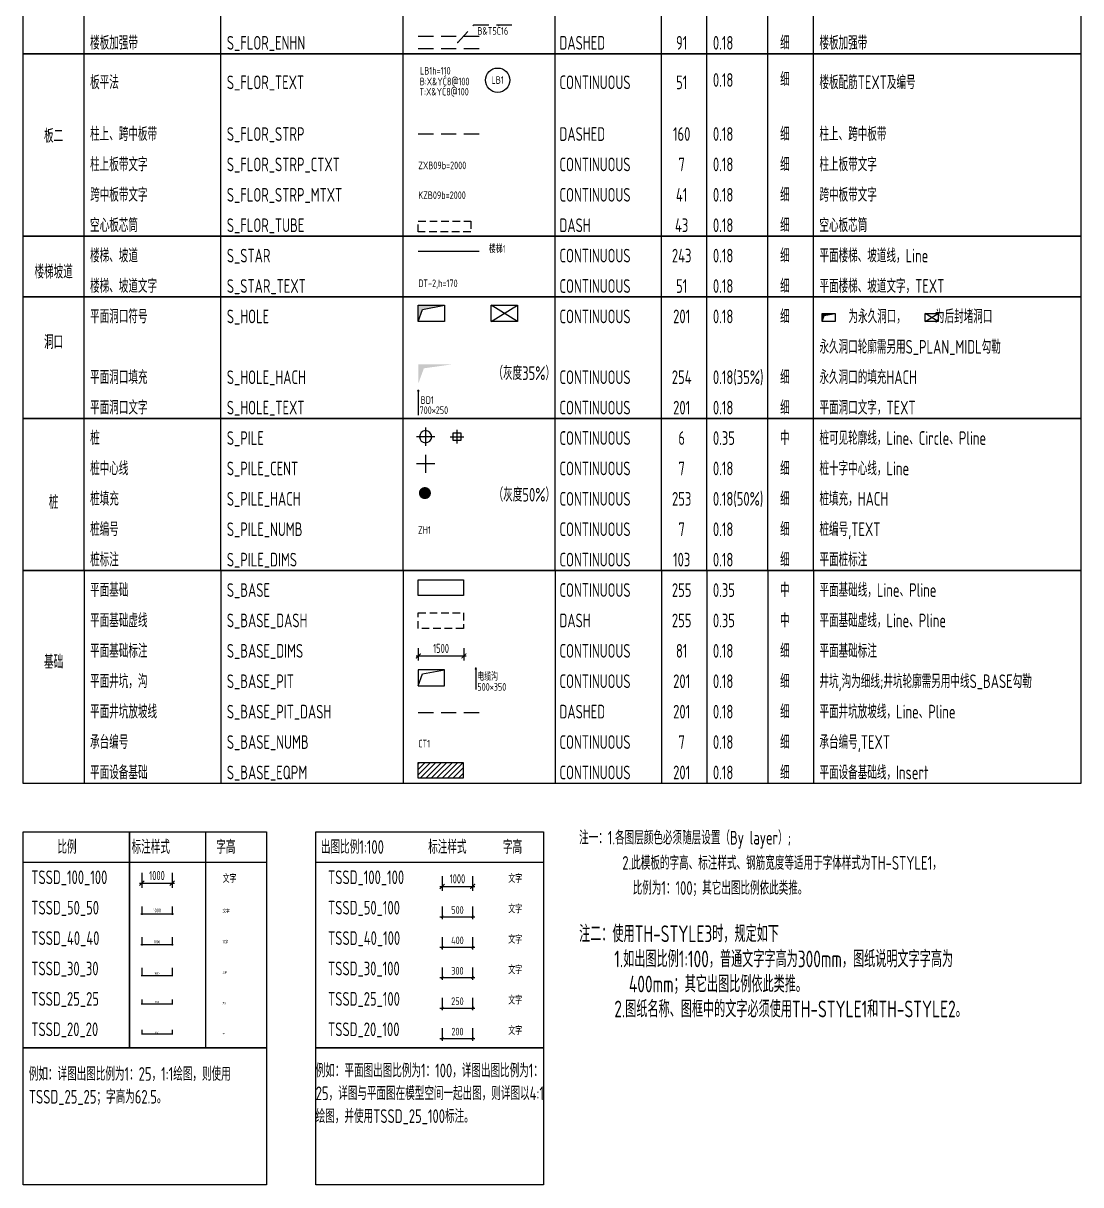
# Model space of a CAD drawing. Extents: x -10019161317 to 520012312, y -3104337261 to 7448155121.
# Drawn here: x 517527851 to 517562651, y 3499138129 to 3499176335 of the extents above; entities that cross this region are included whole.
import ezdxf
from ezdxf.enums import TextEntityAlignment as Align

# ---------------------------------------------------------------- set-up
doc = ezdxf.new("R2010")
doc.units = 0
doc.header["$LTSCALE"] = 1000
doc.header["$MEASUREMENT"] = 0
doc.linetypes.add('DASHED', pattern=[0.75, 0.5, -0.25])
doc.linetypes.add('DASHED2', pattern=[0.375, 0.25, -0.125])
doc.layers.get('0').update_dxf_attribs({"linetype": 'CONTINUOUS'})
for name, color, linetype in [('S_BASE', 255, 'CONTINUOUS'), ('S_BASE_DASH', 255, 'DASHED2'), ('S_BASE_DIMS', 81, 'CONTINUOUS'), ('S_BASE_EQPM', 201, 'CONTINUOUS'), ('S_BASE_NUMB', 7, 'CONTINUOUS'), ('S_BASE_PIT', 201, 'CONTINUOUS'), ('S_BASE_PIT_DASH', 201, 'DASHED'), ('S_FLOR_ENHN', 91, 'DASHED'), ('S_FLOR_STRP', 160, 'DASHED'), ('S_FLOR_STRP_CTXT', 7, 'CONTINUOUS'), ('S_FLOR_STRP_MTXT', 41, 'CONTINUOUS'), ('S_FLOR_TEXT', 51, 'CONTINUOUS'), ('S_FLOR_TUBE', 43, 'DASHED2'), ('S_HOLE', 201, 'CONTINUOUS'), ('S_HOLE_HACH', 253, 'CONTINUOUS'), ('S_HOLE_TEXT', 201, 'CONTINUOUS'), ('S_PILE', 6, 'CONTINUOUS'), ('S_PILE_CENT', 7, 'CONTINUOUS'), ('S_PILE_HACH', 253, 'CONTINUOUS'), ('S_PILE_NUMB', 7, 'CONTINUOUS'), ('S_PLAN_DIMS', 3, 'CONTINUOUS'), ('S_PLAN_TEXT', 7, 'CONTINUOUS'), ('S_STAR', 243, 'CONTINUOUS'), ('S_STAR_TEXT', 51, 'CONTINUOUS'), ('S_TABL', 83, 'CONTINUOUS')]:
    doc.layers.add(name, color=color, linetype=linetype)
doc.styles.add('TH-STYLE1', font='Tssdeng.shx', dxfattribs={"width": 0.7, "bigfont": 'Tssdchn.shx'})
doc.styles.add('TH-STYLE3', font='tssdeng.shx', dxfattribs={"width": 0.7, "bigfont": 'tssdchn.shx'})
doc.dimstyles.new('TSSD_100_100', dxfattribs={"dimtxt": 300, "dimasz": 150, "dimexe": 150, "dimexo": 200, "dimgap": 100, "dimtad": 1, "dimdec": 1, "dimdsep": 46, "dimtxsty": 'TH-STYLE3', "dimblk": 'ARCHTICK', "dimcen": -100, "dimdle": 75, "dimclrt": 7, "dimadec": 0, "dimazin": 0, "dimtfac": 1, "dimtdec": 1, "dimtix": 1, "dimtmove": 2, "dimatfit": 3, "dimldrblk": 'ARCHTICK', "dimfxl": 200, "dimtolj": 1, "dimtzin": 0, "dimarcsym": 0})
doc.dimstyles.new('TSSD_20_100', dxfattribs={"dimtxt": 250, "dimasz": 75, "dimexe": 75, "dimexo": 200, "dimgap": 100, "dimtad": 1, "dimdec": 3, "dimlfac": 0.2, "dimdsep": 46, "dimtxsty": 'TH-STYLE1', "dimblk": 'ARCHTICK', "dimcen": -100, "dimdle": 75, "dimclrt": 7, "dimadec": 0, "dimazin": 0, "dimtfac": 1, "dimtdec": 3, "dimtix": 1, "dimtmove": 2, "dimatfit": 3, "dimldrblk": 'ARCHTICK', "dimfxl": 200, "dimtolj": 1, "dimtzin": 0, "dimarcsym": 0})
doc.dimstyles.new('TSSD_20_20', dxfattribs={"dimscale": 0.2, "dimtxt": 250, "dimasz": 75, "dimexe": 75, "dimexo": 200, "dimgap": 100, "dimtad": 1, "dimdec": 3, "dimdsep": 46, "dimtxsty": 'TH-STYLE1', "dimblk": 'ARCHTICK', "dimcen": -100, "dimdle": 75, "dimclrt": 7, "dimadec": 0, "dimazin": 0, "dimtfac": 1, "dimtdec": 3, "dimtix": 1, "dimtmove": 2, "dimatfit": 3, "dimldrblk": 'ARCHTICK', "dimfxl": 200, "dimtolj": 1, "dimtzin": 0, "dimarcsym": 0})
doc.dimstyles.new('TSSD_25_100', dxfattribs={"dimtxt": 250, "dimasz": 75, "dimexe": 75, "dimexo": 200, "dimgap": 100, "dimtad": 1, "dimdec": 3, "dimlfac": 0.25, "dimdsep": 46, "dimtxsty": 'TH-STYLE1', "dimblk": 'ARCHTICK', "dimcen": -100, "dimdle": 75, "dimclrt": 7, "dimadec": 0, "dimazin": 0, "dimtfac": 1, "dimtdec": 3, "dimtix": 1, "dimtmove": 2, "dimatfit": 3, "dimldrblk": 'ARCHTICK', "dimfxl": 200, "dimtolj": 1, "dimtzin": 0, "dimarcsym": 0})
doc.dimstyles.new('TSSD_25_25', dxfattribs={"dimscale": 0.25, "dimtxt": 250, "dimasz": 75, "dimexe": 75, "dimexo": 200, "dimgap": 100, "dimtad": 1, "dimdec": 3, "dimdsep": 46, "dimtxsty": 'TH-STYLE1', "dimblk": 'ARCHTICK', "dimcen": -100, "dimdle": 75, "dimclrt": 7, "dimadec": 0, "dimazin": 0, "dimtfac": 1, "dimtdec": 3, "dimtix": 1, "dimtmove": 2, "dimatfit": 3, "dimldrblk": 'ARCHTICK', "dimfxl": 200, "dimtolj": 1, "dimtzin": 0, "dimarcsym": 0})
doc.dimstyles.new('TSSD_30_100', dxfattribs={"dimtxt": 250, "dimasz": 75, "dimexe": 75, "dimexo": 200, "dimgap": 100, "dimtad": 1, "dimdec": 3, "dimlfac": 0.3, "dimdsep": 46, "dimtxsty": 'TH-STYLE1', "dimblk": 'ARCHTICK', "dimcen": -100, "dimdle": 75, "dimclrt": 7, "dimadec": 0, "dimazin": 0, "dimtfac": 1, "dimtdec": 3, "dimtix": 1, "dimtmove": 2, "dimatfit": 3, "dimldrblk": 'ARCHTICK', "dimfxl": 200, "dimtolj": 1, "dimtzin": 0, "dimarcsym": 0})
doc.dimstyles.new('TSSD_30_30', dxfattribs={"dimscale": 0.3, "dimtxt": 250, "dimasz": 75, "dimexe": 75, "dimexo": 200, "dimgap": 100, "dimtad": 1, "dimdec": 3, "dimdsep": 46, "dimtxsty": 'TH-STYLE1', "dimblk": 'ARCHTICK', "dimcen": -100, "dimdle": 75, "dimclrt": 7, "dimadec": 0, "dimazin": 0, "dimtfac": 1, "dimtdec": 3, "dimtix": 1, "dimtmove": 2, "dimatfit": 3, "dimldrblk": 'ARCHTICK', "dimfxl": 200, "dimtolj": 1, "dimtzin": 0, "dimarcsym": 0})
doc.dimstyles.new('TSSD_40_100', dxfattribs={"dimtxt": 250, "dimasz": 75, "dimexe": 75, "dimexo": 200, "dimgap": 100, "dimtad": 1, "dimdec": 3, "dimlfac": 0.4, "dimdsep": 46, "dimtxsty": 'TH-STYLE1', "dimblk": 'ARCHTICK', "dimcen": -100, "dimdle": 75, "dimclrt": 7, "dimadec": 0, "dimazin": 0, "dimtfac": 1, "dimtdec": 3, "dimtix": 1, "dimtmove": 2, "dimatfit": 3, "dimldrblk": 'ARCHTICK', "dimfxl": 200, "dimtolj": 1, "dimtzin": 0, "dimarcsym": 0})
doc.dimstyles.new('TSSD_40_40', dxfattribs={"dimscale": 0.4, "dimtxt": 250, "dimasz": 75, "dimexe": 75, "dimexo": 200, "dimgap": 100, "dimtad": 1, "dimdec": 3, "dimdsep": 46, "dimtxsty": 'TH-STYLE1', "dimblk": 'ARCHTICK', "dimcen": -100, "dimdle": 75, "dimclrt": 7, "dimadec": 0, "dimazin": 0, "dimtfac": 1, "dimtdec": 3, "dimtix": 1, "dimtmove": 2, "dimatfit": 3, "dimldrblk": 'ARCHTICK', "dimfxl": 200, "dimtolj": 1, "dimtzin": 0, "dimarcsym": 0})
doc.dimstyles.new('TSSD_50_100', dxfattribs={"dimtxt": 250, "dimasz": 75, "dimexe": 75, "dimexo": 200, "dimgap": 100, "dimtad": 1, "dimdec": 3, "dimlfac": 0.5, "dimdsep": 46, "dimtxsty": 'TH-STYLE1', "dimblk": 'ARCHTICK', "dimcen": -100, "dimdle": 75, "dimclrt": 7, "dimadec": 0, "dimazin": 0, "dimtfac": 1, "dimtdec": 3, "dimtix": 1, "dimtmove": 2, "dimatfit": 3, "dimldrblk": 'ARCHTICK', "dimfxl": 1, "dimtolj": 1, "dimtzin": 0, "dimarcsym": 0})
doc.dimstyles.new('TSSD_50_50', dxfattribs={"dimscale": 0.5, "dimtxt": 250, "dimasz": 75, "dimexe": 75, "dimexo": 200, "dimgap": 100, "dimtad": 1, "dimdec": 3, "dimdsep": 46, "dimtxsty": 'TH-STYLE1', "dimblk": 'ARCHTICK', "dimcen": -100, "dimdle": 75, "dimclrt": 7, "dimadec": 0, "dimazin": 0, "dimtfac": 1, "dimtdec": 3, "dimtix": 1, "dimtmove": 2, "dimatfit": 3, "dimldrblk": 'ARCHTICK', "dimfxl": 200, "dimtolj": 1, "dimtzin": 0, "dimarcsym": 0})

# ---------------------------------------------------------------- blocks, each defined once
blk = doc.blocks.new('B-Num')
blk.add_circle((29, 399), 400)
at = {"style": 'TH-STYLE1', "width": 0.7, "flags": 8}
blk.add_attdef('LBN', text='', height=250, dxfattribs=at).set_placement((29, 278), align=Align.CENTER)
blk = doc.blocks.new('*U20')
at = {"layer": 'S_PILE'}
blk.add_lwpolyline([(-125, 125), (125, 125), (125, -125), (-125, -125)], close=True, dxfattribs=at)
at = {"layer": 'S_PILE_CENT'}
for p, q in [((-225, 0), (225, 0)), ((0, 225), (0, -225))]:
    blk.add_line(p, q, dxfattribs=at)
blk = doc.blocks.new('*U19')
at = {"layer": 'S_PILE'}
blk.add_circle((0, 0), 200, dxfattribs=at)
at = {"layer": 'S_PILE_CENT'}
for p, q in [((-300, 0), (300, 0)), ((0, 300), (0, -300))]:
    blk.add_line(p, q, dxfattribs=at)
blk = doc.blocks.new('_ArchTick')
at = {"color": 0, "const_width": 0.25}
blk.add_lwpolyline([(-0.53, -0.53), (0.53, 0.53)], dxfattribs=at)
blk = doc.blocks.new('*D24')
at = {"layer": 'S_PLAN_DIMS', "color": 0, "lineweight": -2, "transparency": 16777216}
for p, q in [((517531753, 3499148385), (517531753, 3499147900)), ((517532753, 3499148385), (517532753, 3499147900)), ((517531678, 3499148050), (517532828, 3499148050))]:
    blk.add_line(p, q, dxfattribs=at)
at = {"layer": 'S_PLAN_DIMS', "color": 0, "lineweight": -2, "transparency": 16777216, "xscale": 150, "yscale": 150, "zscale": 150, "rotation": 180}
blk.add_blockref('_ArchTick', (517531753, 3499148050), dxfattribs=at)
at = {"layer": 'S_PLAN_DIMS', "color": 0, "lineweight": -2, "transparency": 16777216, "xscale": 150, "yscale": 150, "zscale": 150}
blk.add_blockref('_ArchTick', (517532753, 3499148050), dxfattribs=at)
at = {"layer": 'S_PLAN_DIMS', "color": 7, "transparency": 16777216, "insert": (517532253, 3499148300), "char_height": 300, "attachment_point": 5, "style": 'TH-STYLE3'}
blk.add_mtext('\\A1;1000', dxfattribs=at)
blk = doc.blocks.new('*D25')
at = {"layer": 'S_PLAN_DIMS', "color": 0, "lineweight": -2, "transparency": 16777216}
for p, q in [((517531753, 3499146274), (517531753, 3499146002)), ((517532753, 3499146274), (517532753, 3499146002)), ((517531723, 3499146032), (517532783, 3499146032))]:
    blk.add_line(p, q, dxfattribs=at)
at = {"layer": 'S_PLAN_DIMS', "color": 0, "lineweight": -2, "transparency": 16777216, "xscale": 30, "yscale": 30, "zscale": 30, "rotation": 180}
blk.add_blockref('_ArchTick', (517531753, 3499146032), dxfattribs=at)
at = {"layer": 'S_PLAN_DIMS', "color": 0, "lineweight": -2, "transparency": 16777216, "xscale": 30, "yscale": 30, "zscale": 30}
blk.add_blockref('_ArchTick', (517532753, 3499146032), dxfattribs=at)
at = {"layer": 'S_PLAN_DIMS', "color": 7, "transparency": 16777216, "insert": (517532253, 3499146122), "char_height": 100, "attachment_point": 5, "style": 'TH-STYLE1'}
blk.add_mtext('\\A1;1000', dxfattribs=at)
blk = doc.blocks.new('*D26')
at = {"layer": 'S_PLAN_DIMS', "color": 0, "lineweight": -2, "transparency": 16777216}
for p, q in [((517531753, 3499145263), (517531753, 3499144992)), ((517532753, 3499145263), (517532753, 3499144992)), ((517531731, 3499145015), (517532776, 3499145015))]:
    blk.add_line(p, q, dxfattribs=at)
at = {"layer": 'S_PLAN_DIMS', "color": 0, "lineweight": -2, "transparency": 16777216, "xscale": 22.5, "yscale": 22.5, "zscale": 22.5, "rotation": 180}
blk.add_blockref('_ArchTick', (517531753, 3499145015), dxfattribs=at)
at = {"layer": 'S_PLAN_DIMS', "color": 0, "lineweight": -2, "transparency": 16777216, "xscale": 22.5, "yscale": 22.5, "zscale": 22.5}
blk.add_blockref('_ArchTick', (517532753, 3499145015), dxfattribs=at)
at = {"layer": 'S_PLAN_DIMS', "color": 7, "transparency": 16777216, "insert": (517532253, 3499145082), "char_height": 75, "attachment_point": 5, "style": 'TH-STYLE1'}
blk.add_mtext('\\A1;1000', dxfattribs=at)
blk = doc.blocks.new('*D27')
at = {"layer": 'S_PLAN_DIMS', "color": 0, "lineweight": -2, "transparency": 16777216}
for p, q in [((517541640, 3499148277), (517541640, 3499147792)), ((517542640, 3499148277), (517542640, 3499147792)), ((517541565, 3499147942), (517542715, 3499147942))]:
    blk.add_line(p, q, dxfattribs=at)
at = {"layer": 'S_PLAN_DIMS', "color": 0, "lineweight": -2, "transparency": 16777216, "xscale": 150, "yscale": 150, "zscale": 150, "rotation": 180}
blk.add_blockref('_ArchTick', (517541640, 3499147942), dxfattribs=at)
at = {"layer": 'S_PLAN_DIMS', "color": 0, "lineweight": -2, "transparency": 16777216, "xscale": 150, "yscale": 150, "zscale": 150}
blk.add_blockref('_ArchTick', (517542640, 3499147942), dxfattribs=at)
at = {"layer": 'S_PLAN_DIMS', "color": 7, "transparency": 16777216, "insert": (517542140, 3499148192), "char_height": 300, "attachment_point": 5, "style": 'TH-STYLE3'}
blk.add_mtext('\\A1;1000', dxfattribs=at)
blk = doc.blocks.new('*D28')
at = {"layer": 'S_PLAN_DIMS', "color": 0, "lineweight": -2, "transparency": 16777216}
for p, q in [((517541640, 3499146277), (517541640, 3499145867)), ((517542640, 3499146277), (517542640, 3499145867)), ((517541565, 3499145942), (517542715, 3499145942))]:
    blk.add_line(p, q, dxfattribs=at)
at = {"layer": 'S_PLAN_DIMS', "color": 0, "lineweight": -2, "transparency": 16777216, "xscale": 75, "yscale": 75, "zscale": 75, "rotation": 180}
blk.add_blockref('_ArchTick', (517541640, 3499145942), dxfattribs=at)
at = {"layer": 'S_PLAN_DIMS', "color": 0, "lineweight": -2, "transparency": 16777216, "xscale": 75, "yscale": 75, "zscale": 75}
blk.add_blockref('_ArchTick', (517542640, 3499145942), dxfattribs=at)
at = {"layer": 'S_PLAN_DIMS', "color": 7, "transparency": 16777216, "insert": (517542140, 3499146167), "char_height": 250, "attachment_point": 5, "style": 'TH-STYLE1'}
blk.add_mtext('\\A1;400', dxfattribs=at)
blk = doc.blocks.new('*D29')
at = {"layer": 'S_PLAN_DIMS', "color": 0, "lineweight": -2, "transparency": 16777216}
for p, q in [((517541640, 3499145277), (517541640, 3499144867)), ((517542640, 3499145277), (517542640, 3499144867)), ((517541565, 3499144942), (517542715, 3499144942))]:
    blk.add_line(p, q, dxfattribs=at)
at = {"layer": 'S_PLAN_DIMS', "color": 0, "lineweight": -2, "transparency": 16777216, "xscale": 75, "yscale": 75, "zscale": 75, "rotation": 180}
blk.add_blockref('_ArchTick', (517541640, 3499144942), dxfattribs=at)
at = {"layer": 'S_PLAN_DIMS', "color": 0, "lineweight": -2, "transparency": 16777216, "xscale": 75, "yscale": 75, "zscale": 75}
blk.add_blockref('_ArchTick', (517542640, 3499144942), dxfattribs=at)
at = {"layer": 'S_PLAN_DIMS', "color": 7, "transparency": 16777216, "insert": (517542140, 3499145167), "char_height": 250, "attachment_point": 5, "style": 'TH-STYLE1'}
blk.add_mtext('\\A1;300', dxfattribs=at)
blk = doc.blocks.new('*D30')
at = {"layer": 'S_PLAN_DIMS', "color": 0, "lineweight": -2, "transparency": 16777216}
for p, q in [((517541640, 3499144277), (517541640, 3499143867)), ((517542640, 3499144277), (517542640, 3499143867)), ((517541565, 3499143942), (517542715, 3499143942))]:
    blk.add_line(p, q, dxfattribs=at)
at = {"layer": 'S_PLAN_DIMS', "color": 0, "lineweight": -2, "transparency": 16777216, "xscale": 75, "yscale": 75, "zscale": 75, "rotation": 180}
blk.add_blockref('_ArchTick', (517541640, 3499143942), dxfattribs=at)
at = {"layer": 'S_PLAN_DIMS', "color": 0, "lineweight": -2, "transparency": 16777216, "xscale": 75, "yscale": 75, "zscale": 75}
blk.add_blockref('_ArchTick', (517542640, 3499143942), dxfattribs=at)
at = {"layer": 'S_PLAN_DIMS', "color": 7, "transparency": 16777216, "insert": (517542140, 3499144167), "char_height": 250, "attachment_point": 5, "style": 'TH-STYLE1'}
blk.add_mtext('\\A1;250', dxfattribs=at)
blk = doc.blocks.new('*D31')
at = {"layer": 'S_PLAN_DIMS', "color": 0, "lineweight": -2, "transparency": 16777216}
for p, q in [((517541640, 3499143277), (517541640, 3499142867)), ((517542640, 3499143277), (517542640, 3499142867)), ((517541565, 3499142942), (517542715, 3499142942))]:
    blk.add_line(p, q, dxfattribs=at)
at = {"layer": 'S_PLAN_DIMS', "color": 0, "lineweight": -2, "transparency": 16777216, "xscale": 75, "yscale": 75, "zscale": 75, "rotation": 180}
blk.add_blockref('_ArchTick', (517541640, 3499142942), dxfattribs=at)
at = {"layer": 'S_PLAN_DIMS', "color": 0, "lineweight": -2, "transparency": 16777216, "xscale": 75, "yscale": 75, "zscale": 75}
blk.add_blockref('_ArchTick', (517542640, 3499142942), dxfattribs=at)
at = {"layer": 'S_PLAN_DIMS', "color": 7, "transparency": 16777216, "insert": (517542140, 3499143167), "char_height": 250, "attachment_point": 5, "style": 'TH-STYLE1'}
blk.add_mtext('\\A1;200', dxfattribs=at)
blk = doc.blocks.new('*D32')
at = {"layer": 'S_PLAN_DIMS', "color": 0, "lineweight": -2, "transparency": 16777216}
for p, q in [((517531753, 3499143225), (517531753, 3499143075)), ((517532753, 3499143225), (517532753, 3499143075)), ((517531738, 3499143090), (517532768, 3499143090))]:
    blk.add_line(p, q, dxfattribs=at)
at = {"layer": 'S_PLAN_DIMS', "color": 0, "lineweight": -2, "transparency": 16777216, "xscale": 15, "yscale": 15, "zscale": 15, "rotation": 180}
blk.add_blockref('_ArchTick', (517531753, 3499143090), dxfattribs=at)
at = {"layer": 'S_PLAN_DIMS', "color": 0, "lineweight": -2, "transparency": 16777216, "xscale": 15, "yscale": 15, "zscale": 15}
blk.add_blockref('_ArchTick', (517532753, 3499143090), dxfattribs=at)
at = {"layer": 'S_PLAN_DIMS', "color": 7, "transparency": 16777216, "insert": (517532253, 3499143135), "char_height": 50, "attachment_point": 5, "style": 'TH-STYLE1'}
blk.add_mtext('\\A1;1000', dxfattribs=at)
blk = doc.blocks.new('*D33')
at = {"layer": 'S_PLAN_DIMS', "color": 0, "lineweight": -2, "transparency": 16777216}
for p, q in [((517531716, 3499147041), (517532791, 3499147041)), ((517531753, 3499147277), (517531753, 3499147004)), ((517532753, 3499147277), (517532753, 3499147004))]:
    blk.add_line(p, q, dxfattribs=at)
at = {"layer": 'S_PLAN_DIMS', "color": 0, "lineweight": -2, "transparency": 16777216, "xscale": 37.5, "yscale": 37.5, "zscale": 37.5, "rotation": 180}
blk.add_blockref('_ArchTick', (517531753, 3499147041), dxfattribs=at)
at = {"layer": 'S_PLAN_DIMS', "color": 0, "lineweight": -2, "transparency": 16777216, "xscale": 37.5, "yscale": 37.5, "zscale": 37.5}
blk.add_blockref('_ArchTick', (517532753, 3499147041), dxfattribs=at)
at = {"layer": 'S_PLAN_DIMS', "color": 7, "transparency": 16777216, "insert": (517532253, 3499147154), "char_height": 125, "attachment_point": 5, "style": 'TH-STYLE1'}
blk.add_mtext('\\A1;1000', dxfattribs=at)
blk = doc.blocks.new('*D34')
at = {"layer": 'S_PLAN_DIMS', "color": 0, "lineweight": -2, "transparency": 16777216}
for p, q in [((517531735, 3499144084), (517532772, 3499144084)), ((517531753, 3499144220), (517531753, 3499144065)), ((517532753, 3499144220), (517532753, 3499144065))]:
    blk.add_line(p, q, dxfattribs=at)
at = {"layer": 'S_PLAN_DIMS', "color": 0, "lineweight": -2, "transparency": 16777216, "xscale": 18.75, "yscale": 18.75, "zscale": 18.75, "rotation": 180}
blk.add_blockref('_ArchTick', (517531753, 3499144084), dxfattribs=at)
at = {"layer": 'S_PLAN_DIMS', "color": 0, "lineweight": -2, "transparency": 16777216, "xscale": 18.75, "yscale": 18.75, "zscale": 18.75}
blk.add_blockref('_ArchTick', (517532753, 3499144084), dxfattribs=at)
at = {"layer": 'S_PLAN_DIMS', "color": 7, "transparency": 16777216, "insert": (517532253, 3499144140), "char_height": 62.5, "attachment_point": 5, "style": 'TH-STYLE1'}
blk.add_mtext('\\A1;1000', dxfattribs=at)
blk = doc.blocks.new('*D35')
at = {"layer": 'S_PLAN_DIMS', "color": 0, "lineweight": -2, "transparency": 16777216}
for p, q in [((517541640, 3499147277), (517541640, 3499146867)), ((517542640, 3499147277), (517542640, 3499146867)), ((517541565, 3499146942), (517542715, 3499146942))]:
    blk.add_line(p, q, dxfattribs=at)
at = {"layer": 'S_PLAN_DIMS', "color": 0, "lineweight": -2, "transparency": 16777216, "xscale": 75, "yscale": 75, "zscale": 75, "rotation": 180}
blk.add_blockref('_ArchTick', (517541640, 3499146942), dxfattribs=at)
at = {"layer": 'S_PLAN_DIMS', "color": 0, "lineweight": -2, "transparency": 16777216, "xscale": 75, "yscale": 75, "zscale": 75}
blk.add_blockref('_ArchTick', (517542640, 3499146942), dxfattribs=at)
at = {"layer": 'S_PLAN_DIMS', "color": 7, "transparency": 16777216, "insert": (517542140, 3499147167), "char_height": 250, "attachment_point": 5, "style": 'TH-STYLE1'}
blk.add_mtext('\\A1;500', dxfattribs=at)
blk = doc.blocks.new('*D39')
at = {"layer": 'S_BASE_DIMS', "color": 0, "lineweight": -2, "transparency": 16777216}
for p, q in [((517540851, 3499155776), (517540851, 3499155372)), ((517542351, 3499155776), (517542351, 3499155372)), ((517540776, 3499155522), (517542426, 3499155522))]:
    blk.add_line(p, q, dxfattribs=at)
at = {"layer": 'S_BASE_DIMS', "color": 0, "lineweight": -2, "transparency": 16777216, "xscale": 150, "yscale": 150, "zscale": 150, "rotation": 180}
blk.add_blockref('_ArchTick', (517540851, 3499155522), dxfattribs=at)
at = {"layer": 'S_BASE_DIMS', "color": 0, "lineweight": -2, "transparency": 16777216, "xscale": 150, "yscale": 150, "zscale": 150}
blk.add_blockref('_ArchTick', (517542351, 3499155522), dxfattribs=at)
at = {"layer": 'S_BASE_DIMS', "color": 7, "transparency": 16777216, "insert": (517541601, 3499155772), "char_height": 300, "attachment_point": 5, "style": 'TH-STYLE3'}
blk.add_mtext('\\A1;1500', dxfattribs=at)

msp = doc.modelspace()

# ---------------------------------------------------------------- hatches: boundary and pattern name
at = {"layer": 'S_BASE_EQPM'}
h = msp.add_hatch(dxfattribs=at)
h.set_pattern_fill('LINE', color=256, scale=40, angle=45, style=0)
h.set_pattern_definition([(45, (517330081, 3499138409.87), (-89.80256, 89.80256), [])])
h.paths.add_polyline_path([(517542333.4131, 3499151498.9698), (517542333.4131, 3499152016.3753), (517540844.9142, 3499152016.3753), (517540844.9142, 3499151498.9698)])
at = {"layer": 'S_HOLE_HACH'}
for points in [[(517540851.1637, 3499167058.538), (517540851.1637, 3499166527.3682), (517540993.958, 3499166923.7635), (517541715.8624, 3499167058.538)], [(517554208.0545, 3499166723.184), (517554569.0066, 3499166790.5713), (517554136.6573, 3499166790.5713), (517554136.6573, 3499166524.9864)], [(517541998.067, 3499165119.162), (517540849.3095, 3499165119.162), (517540849.3095, 3499164476.4077), (517541035.8665, 3499164984.3874)]]:
    msp.add_hatch(color=256, dxfattribs=at).paths.add_polyline_path(points)
at = {"layer": 'S_PILE_HACH'}
msp.add_hatch(color=256, dxfattribs=at).paths.add_polyline_path([(517540869.5239, 3499160880.938, 1), (517541269.5239, 3499160880.938, 1)])

# ---------------------------------------------------------------- linework, layer by layer
at = {"layer": 'S_BASE'}
msp.add_lwpolyline([(517540851.1516, 3499158031.7682), (517542339.6506, 3499158031.7682), (517542339.6506, 3499157514.3627), (517540851.1516, 3499157514.3627)], close=True, dxfattribs=at)
at = {"layer": 'S_BASE_DASH'}
msp.add_lwpolyline([(517540851.1516, 3499156940.2919), (517542339.6506, 3499156940.2919), (517542339.6506, 3499156422.8863), (517540851.1516, 3499156422.8863)], close=True, dxfattribs=at)
at = {"layer": 'S_BASE_EQPM'}
msp.add_lwpolyline([(517540844.9142, 3499152016.3753), (517542333.4131, 3499152016.3753), (517542333.4131, 3499151498.9698), (517540844.9142, 3499151498.9698)], close=True, dxfattribs=at)
at = {"layer": 'S_BASE_PIT'}
msp.add_line((517542744.0845, 3499155103.0942), (517542744.0845, 3499154425.1776), dxfattribs=at)
for points in [[(517540846.1592, 3499154537.5488), (517540988.9535, 3499154933.9441), (517541710.8579, 3499155068.7187)], [(517541710.8579, 3499155068.7187), (517540846.1592, 3499155068.7187), (517540846.1592, 3499154537.5488), (517541710.8579, 3499154537.5488), (517541710.8579, 3499155068.7187)]]:
    msp.add_lwpolyline(points, dxfattribs=at)
msp.add_lwpolyline([(517542762.8345, 3499155103.0942, 1), (517542725.3345, 3499155103.0942, 1)], format="xyb", close=True, dxfattribs=at)
at = {"layer": 'S_BASE_PIT_DASH'}
msp.add_line((517540851.1516, 3499153661.2788), (517542851.1516, 3499153661.2788), dxfattribs=at)
at = {"layer": 'S_FLOR_ENHN'}
for p, q in [((517542851.1597, 3499175894.0283), (517540851.1597, 3499175894.0283)), ((517542851.1597, 3499175494.0283), (517540851.1597, 3499175494.0283))]:
    msp.add_line(p, q, dxfattribs=at)
msp.add_lwpolyline([(517542145.3117, 3499175691.1876), (517542677.5119, 3499176285.0453), (517544046.6042, 3499176285.0453)], dxfattribs=at)
at = {"layer": 'S_FLOR_ENHN', "const_width": 25}
msp.add_lwpolyline([(517542157.8117, 3499175703.6876, -1), (517542132.8117, 3499175703.6876, -1)], format="xyb", close=True, dxfattribs=at)
at = {"layer": 'S_FLOR_STRP'}
msp.add_line((517540851.1597, 3499172702.6718), (517542851.1597, 3499172702.6718), dxfattribs=at)
at = {"layer": 'S_FLOR_TUBE'}
msp.add_lwpolyline([(517540851.1597, 3499169827.8521), (517542582.1939, 3499169827.8521), (517542582.1939, 3499169470.0378), (517540851.1597, 3499169470.0378)], close=True, dxfattribs=at)
at = {"layer": 'S_HOLE'}
for p, q in [((517543247.9539, 3499166527.3682), (517544112.6526, 3499167058.538)), ((517544112.6526, 3499166527.3682), (517543247.9539, 3499167058.538)), ((517557526.8946, 3499166524.9864), (517557959.2439, 3499166790.5713)), ((517557959.2439, 3499166524.9864), (517557526.8946, 3499166790.5713))]:
    msp.add_line(p, q, dxfattribs=at)
for points in [[(517540851.1637, 3499166527.3682), (517540993.958, 3499166923.7635), (517541715.8624, 3499167058.538)], [(517554136.6573, 3499166524.9864), (517554208.0545, 3499166723.184), (517554569.0066, 3499166790.5713)]]:
    msp.add_lwpolyline(points, dxfattribs=at)
for points in [[(517540851.1637, 3499167058.538), (517541715.8624, 3499167058.538), (517541715.8624, 3499166527.3682), (517540851.1637, 3499166527.3682)], [(517543247.9539, 3499167058.538), (517544112.6526, 3499167058.538), (517544112.6526, 3499166527.3682), (517543247.9539, 3499166527.3682)], [(517554136.6573, 3499166790.5713), (517554569.0066, 3499166790.5713), (517554569.0066, 3499166524.9864), (517554136.6573, 3499166524.9864)], [(517557526.8946, 3499166790.5713), (517557959.2439, 3499166790.5713), (517557959.2439, 3499166524.9864), (517557526.8946, 3499166524.9864)]]:
    msp.add_lwpolyline(points, close=True, dxfattribs=at)
at = {"layer": 'S_HOLE_TEXT', "ltscale": 800}
msp.add_line((517540851.1556, 3499164218.5747), (517540851.1556, 3499163443.0195), dxfattribs=at)
at = {"layer": 'S_HOLE_TEXT', "ltscale": 800, "const_width": 37.5}
msp.add_lwpolyline([(517540869.9056, 3499164244.1176, 1), (517540832.4056, 3499164244.1176, 1)], format="xyb", close=True, dxfattribs=at)
at = {"layer": 'S_PILE_CENT'}
for p, q in [((517541092.5156, 3499162141.654), (517541092.5156, 3499161541.654)), ((517541392.5156, 3499161841.654), (517540792.5156, 3499161841.654))]:
    msp.add_line(p, q, dxfattribs=at)
at = {"layer": 'S_STAR'}
msp.add_line((517540851.1597, 3499168836.5602), (517542851.1597, 3499168836.5602), dxfattribs=at)
at = {"layer": 'S_TABL'}
for p, q in [((517529851.1556, 3499175331.0409), (517529851.1597, 3499178331.0409)), ((517534351.1556, 3499175331.0409), (517534351.1556, 3499178331.0409)), ((517540351.1556, 3499175331.0409), (517540351.1556, 3499178331.0409)), ((517545351.1516, 3499175331.0409), (517545351.1516, 3499178331.0409)), ((517548851.1556, 3499175331.0409), (517548851.1556, 3499178331.0409)), ((517550351.1556, 3499175331.0409), (517550351.1556, 3499178331.0409)), ((517552351.1556, 3499175331.0409), (517552351.1556, 3499178331.0409)), ((517553851.1556, 3499175331.0409), (517553851.1556, 3499178331.0409)), ((517529851.1597, 3499169331.0409), (517529851.1556, 3499175331.0409)), ((517534351.1556, 3499169331.0409), (517534351.1556, 3499175331.0409)), ((517540351.1556, 3499169331.0409), (517540351.1556, 3499175331.0409)), ((517545351.1516, 3499169331.0409), (517545351.1516, 3499175331.0409)), ((517548851.1556, 3499169331.0409), (517548851.1556, 3499175331.0409)), ((517550351.1556, 3499169331.0409), (517550351.1556, 3499175331.0409)), ((517552351.1556, 3499169331.0409), (517552351.1556, 3499175331.0409)), ((517553851.1556, 3499169331.0409), (517553851.1556, 3499175331.0409)), ((517527851.1597, 3499169331.0409), (517562651.1516, 3499169331.0409)), ((517529851.1556, 3499167331.0409), (517529851.1556, 3499169331.0409)), ((517534351.1556, 3499167331.0409), (517534351.1556, 3499169331.0409)), ((517540351.1556, 3499167331.0409), (517540351.1556, 3499169331.0409)), ((517545351.1516, 3499167331.0409), (517545351.1516, 3499169331.0409)), ((517548851.1556, 3499167331.0409), (517548851.1556, 3499169331.0409)), ((517550351.1556, 3499167331.0409), (517550351.1556, 3499169331.0409)), ((517552351.1556, 3499167331.0409), (517552351.1556, 3499169331.0409)), ((517553851.1556, 3499167331.0409), (517553851.1556, 3499169331.0409)), ((517529851.1516, 3499163331.0409), (517529851.1556, 3499167331.0409)), ((517534351.1516, 3499163331.0409), (517534351.1556, 3499167331.0409)), ((517540351.1516, 3499163331.0409), (517540351.1556, 3499167331.0409)), ((517545351.1476, 3499163331.0409), (517545351.1516, 3499167331.0409)), ((517548851.1516, 3499163331.0409), (517548851.1556, 3499167331.0409)), ((517550351.1516, 3499163331.0409), (517550351.1556, 3499167331.0409)), ((517552351.1516, 3499163331.0409), (517552351.1556, 3499167331.0409)), ((517553851.1516, 3499163331.0409), (517553851.1556, 3499167331.0409)), ((517527851.1556, 3499163331.0409), (517562651.1516, 3499163331.0409)), ((517529851.1516, 3499158331.0409), (517529851.1516, 3499163331.0409)), ((517534351.1516, 3499158331.0409), (517534351.1516, 3499163331.0409)), ((517540351.1516, 3499158331.0409), (517540351.1516, 3499163331.0409)), ((517545351.1476, 3499158331.0409), (517545351.1476, 3499163331.0409)), ((517548851.1516, 3499158331.0409), (517548851.1516, 3499163331.0409)), ((517550351.1516, 3499158331.0409), (517550351.1516, 3499163331.0409)), ((517552351.1516, 3499158331.0409), (517552351.1516, 3499163331.0409)), ((517553851.1516, 3499158331.0409), (517553851.1516, 3499163331.0409)), ((517529851.1516, 3499158331.0409), (517529851.1516, 3499151331.0409)), ((517534351.1516, 3499158331.0409), (517534351.1516, 3499151331.0409)), ((517540351.1516, 3499158331.0409), (517540351.1516, 3499151331.0409)), ((517545351.1476, 3499158331.0409), (517545351.1476, 3499151331.0409)), ((517548851.1516, 3499158331.0409), (517548851.1516, 3499151331.0409)), ((517550351.1516, 3499158331.0409), (517550351.1516, 3499151331.0409)), ((517552351.1516, 3499158331.0409), (517552351.1516, 3499151331.0409)), ((517553851.1516, 3499158331.0409), (517553851.1516, 3499151331.0409))]:
    msp.add_line(p, q, dxfattribs=at)
for points in [[(517527851.1597, 3499178331.0409), (517562651.1516, 3499178331.0409), (517562651.1516, 3499175331.0409), (517527851.1597, 3499175331.0409)], [(517527851.1597, 3499175331.0409), (517562651.1516, 3499175331.0409), (517562651.1516, 3499169331.0409), (517527851.1597, 3499169331.0409)], [(517527851.1597, 3499169331.0409), (517562651.1516, 3499169331.0409), (517562651.1516, 3499167331.0409), (517527851.1597, 3499167331.0409)], [(517527851.1597, 3499167331.0409), (517562651.1516, 3499167331.0409), (517562651.1516, 3499163331.0409), (517527851.1556, 3499163331.0409)], [(517527851.1556, 3499163331.0409), (517562651.1516, 3499163331.0409), (517562651.1516, 3499158331.0409), (517527851.1556, 3499158331.0409)], [(517527851.1556, 3499158331.0409), (517562651.1516, 3499158331.0409), (517562651.1516, 3499151331.0409), (517527851.1556, 3499151331.0409)], [(517527851.1556, 3499149743.0013), (517535851.1556, 3499149743.0013), (517535851.1556, 3499142628.8807), (517527851.1556, 3499142628.8807)], [(517527851.1556, 3499149743.0013), (517531351.1556, 3499149743.0013), (517531351.1556, 3499142628.8807), (517527851.1556, 3499142628.8807)], [(517527851.1556, 3499149743.0013), (517535851.1556, 3499149743.0013), (517535851.1556, 3499148725.1076), (517527851.1556, 3499148725.1076)], [(517531351.1556, 3499149743.0013), (517533851.1556, 3499149743.0013), (517533851.1556, 3499142628.8807), (517531351.1556, 3499142628.8807)], [(517537475.2624, 3499149743.0013), (517544975.2624, 3499149743.0013), (517544975.2624, 3499142628.8807), (517537475.2624, 3499142628.8807)], [(517537475.2624, 3499149743.0013), (517544975.2624, 3499149743.0013), (517544975.2624, 3499148725.1076), (517537475.2624, 3499148725.1076)], [(517527851.1556, 3499142628.8807), (517535851.1556, 3499142628.8807), (517535851.1556, 3499138128.8807), (517527851.1556, 3499138128.8807)], [(517537475.2624, 3499142628.8807), (517544975.2624, 3499142628.8807), (517544975.2624, 3499138128.8807), (517537475.2624, 3499138128.8807)]]:
    msp.add_lwpolyline(points, close=True, dxfattribs=at)

# ---------------------------------------------------------------- block references
at = {"layer": 'S_FLOR_TEXT'}
msp.add_blockref('B-Num', (517543434.3803, 3499174063.2149), dxfattribs=at).add_auto_attribs({'LBN': 'LB1'})
at = {"layer": 'S_PILE', "xscale": -1}
msp.add_blockref('*U19', (517541092.5156, 3499162734.7991), dxfattribs=at)
at = {"layer": 'S_PILE'}
msp.add_blockref('*U20', (517542122.0661, 3499162733.5461), dxfattribs=at)

# ---------------------------------------------------------------- texts
at = {"layer": 'S_BASE_NUMB', "style": 'TH-STYLE1', "width": 0.7}
msp.add_text('CT1', height=250, dxfattribs=at).set_placement((517540851.1516, 3499152515.3392))
at = {"layer": 'S_BASE_PIT', "style": 'TH-STYLE1', "width": 0.7}
for s, p in [('电缆沟', (517542794.0845, 3499154713.2014)), ('500×350', (517542794.0845, 3499154380.1791))]:
    msp.add_text(s, height=250, dxfattribs=at).set_placement(p)
at = {"layer": 'S_FLOR_ENHN', "style": 'TH-STYLE1', "width": 0.7}
msp.add_text('B&T5Ć16', height=250, dxfattribs=at).set_placement((517542797.2122, 3499175956.5889))
at = {"layer": 'S_FLOR_STRP_CTXT', "style": 'TH-STYLE1', "width": 0.7}
msp.add_text('ZXB09b=2000', height=250, dxfattribs=at).set_placement((517540851.1597, 3499171458.5553), align=Align.BOTTOM_LEFT)
at = {"layer": 'S_FLOR_STRP_MTXT', "style": 'TH-STYLE1', "width": 0.7}
msp.add_text('KZB09b=2000', height=250, dxfattribs=at).set_placement((517540851.1597, 3499170478.863), align=Align.BOTTOM_LEFT)
at = {"layer": 'S_FLOR_TEXT', "style": 'TH-STYLE1', "width": 0.7}
for s, p in [('LB1h=110', (517540908.0902, 3499174647.0493)), ('B:X&YĆ8@100', (517540900.3246, 3499174294.4723)), ('T:X&YĆ8@100', (517540890.1096, 3499173957.2248))]:
    msp.add_text(s, height=250, dxfattribs=at).set_placement(p)
at = {"layer": 'S_HOLE_TEXT', "ltscale": 800, "style": 'TH-STYLE1', "width": 0.7}
for s, p in [('BD1', (517540931.0769, 3499163740.3671)), ('700×250', (517540890.6923, 3499163407.3449))]:
    msp.add_text(s, height=250, dxfattribs=at).set_placement(p, align=Align.BOTTOM_LEFT)
at = {"layer": 'S_PILE_NUMB', "style": 'TH-STYLE1', "width": 0.7}
msp.add_text('ZH1', height=250, dxfattribs=at).set_placement((517540842.2606, 3499159463.3467), align=Align.BOTTOM_LEFT)
at = {"layer": 'S_PLAN_TEXT', "style": 'TH-STYLE1', "width": 0.7}
for s, p in [('楼板加强带', (517530051.1556, 3499175331.0409)), ('S_FLOR_ENHN', (517534551.1556, 3499175331.0409)), ('DASHED', (517545497.7873, 3499175331.0409)), ('0.18', (517550545.9477, 3499175331.0409)), ('细', (517552757.505, 3499175331.0409)), ('楼板加强带', (517554051.1597, 3499175331.0409)), ('板平法', (517530051.1556, 3499174031.0409)), ('S_FLOR_TEXT', (517534551.1556, 3499174031.0409)), ('CONTINUOUS', (517545497.7873, 3499174031.0409)), ('0.18', (517550545.9477, 3499174108.7213)), ('细', (517552757.505, 3499174131.2191)), ('楼板配筋TEXT及编号', (517554051.1597, 3499174031.0409)), ('柱上、跨中板带', (517530051.1556, 3499172331.0409)), ('细', (517552757.505, 3499172331.0409)), ('柱上、跨中板带', (517554051.1597, 3499172331.0409)), ('S_FLOR_STRP', (517534551.1556, 3499172331.0409)), ('DASHED', (517545497.7873, 3499172331.0409)), ('0.18', (517550545.9477, 3499172331.0409)), ('柱上板带文字', (517530051.1556, 3499171331.0409)), ('S_FLOR_STRP_CTXT', (517534551.1556, 3499171331.0409)), ('CONTINUOUS', (517545497.7873, 3499171331.0409)), ('0.18', (517550545.9477, 3499171331.0409)), ('细', (517552757.505, 3499171331.0409)), ('柱上板带文字', (517554051.1597, 3499171331.0409)), ('跨中板带文字', (517530051.1556, 3499170331.0409)), ('S_FLOR_STRP_MTXT', (517534551.1556, 3499170331.0409)), ('CONTINUOUS', (517545497.7873, 3499170331.0409)), ('0.18', (517550545.9477, 3499170331.0409)), ('细', (517552757.505, 3499170331.0409)), ('跨中板带文字', (517554051.1597, 3499170331.0409)), ('空心板芯筒', (517530051.1556, 3499169331.0409)), ('S_FLOR_TUBE', (517534551.1556, 3499169331.0409)), ('DASH', (517545497.7873, 3499169331.0409)), ('0.18', (517550545.9477, 3499169331.0409)), ('细', (517552757.505, 3499169331.0409)), ('空心板芯筒', (517554051.1597, 3499169331.0409)), ('楼梯、坡道', (517530051.1556, 3499168331.0409)), ('S_STAR', (517534551.1556, 3499168331.0409)), ('CONTINUOUS', (517545497.7873, 3499168331.0409)), ('0.18', (517550545.9477, 3499168331.0409)), ('细', (517552757.505, 3499168331.0409)), ('平面楼梯、坡道线，Line', (517554051.1597, 3499168331.0409)), ('楼梯、坡道文字', (517530051.1556, 3499167331.0409)), ('细', (517552757.505, 3499167331.0409)), ('平面楼梯、坡道文字，TEXT', (517554051.1597, 3499167331.0409)), ('S_STAR_TEXT', (517534551.1556, 3499167331.0409)), ('CONTINUOUS', (517545497.7873, 3499167331.0409)), ('0.18', (517550545.9477, 3499167331.0409)), ('平面洞口符号', (517530051.1556, 3499166331.0409)), ('S_HOLE', (517534551.1556, 3499166331.0409)), ('CONTINUOUS', (517545497.7873, 3499166331.0409)), ('0.18', (517550545.9477, 3499166331.0409)), ('细', (517552757.505, 3499166331.0409)), ('     为永久洞口，     为后封堵洞口', (517554051.1647, 3499166331.0409)), ('永久洞口轮廓需另用S_PLAN_MIDL勾勒', (517554051.1597, 3499165331.0409)), ('平面洞口填充', (517530051.1516, 3499164331.0409)), ('S_HOLE_HACH', (517534551.1516, 3499164331.0409)), ('CONTINUOUS', (517545497.7832, 3499164331.0409)), ('0.18(35%%%)', (517550545.9437, 3499164331.0409)), ('细', (517552757.5009, 3499164331.0409)), ('永久洞口的填充HACH', (517554051.1556, 3499164331.0409)), ('平面洞口文字', (517530051.1516, 3499163331.0409)), ('S_HOLE_TEXT', (517534551.1516, 3499163331.0409)), ('CONTINUOUS', (517545497.7832, 3499163331.0409)), ('0.18', (517550545.9437, 3499163331.0409)), ('细', (517552757.5009, 3499163331.0409)), ('平面洞口文字，TEXT', (517554051.1556, 3499163331.0409)), ('桩', (517530051.1516, 3499162331.0409)), ('S_PILE', (517534551.1516, 3499162331.0409)), ('CONTINUOUS', (517545497.7832, 3499162331.0409)), ('0.35', (517550545.9437, 3499162331.0409)), ('中', (517552757.5009, 3499162331.0409)), ('桩可见轮廓线，Line、Circle、Pline', (517554051.1556, 3499162331.0409)), ('桩中心线', (517530051.1516, 3499161331.0409)), ('S_PILE_CENT', (517534551.1516, 3499161331.0409)), ('CONTINUOUS', (517545497.7832, 3499161331.0409)), ('0.18', (517550545.9437, 3499161331.0409)), ('细', (517552757.5009, 3499161331.0409)), ('桩十字中心线，Line', (517554051.1556, 3499161331.0409)), ('桩填充', (517530051.1516, 3499160331.0409)), ('S_PILE_HACH', (517534551.1516, 3499160331.0409)), ('CONTINUOUS', (517545497.7832, 3499160331.0409)), ('0.18(50%%%)', (517550545.9437, 3499160331.0409)), ('细', (517552757.5009, 3499160331.0409)), ('桩填充，HACH', (517554051.1556, 3499160331.0409)), ('桩编号', (517530051.1516, 3499159331.0409)), ('细', (517552757.5009, 3499159331.0409)), ('桩编号,TEXT ', (517554051.1556, 3499159331.0409)), ('S_PILE_NUMB', (517534551.1516, 3499159331.0409)), ('CONTINUOUS', (517545497.7832, 3499159331.0409)), ('0.18', (517550545.9437, 3499159331.0409)), ('桩标注', (517530051.1516, 3499158331.0409)), ('S_PILE_DIMS', (517534551.1516, 3499158331.0409)), ('CONTINUOUS', (517545497.7832, 3499158331.0409)), ('0.18', (517550545.9437, 3499158331.0409)), ('细', (517552757.5009, 3499158331.0409)), ('平面桩标注', (517554051.1556, 3499158331.0409)), ('平面基础', (517530051.1516, 3499157331.0409)), ('S_BASE', (517534551.1516, 3499157331.0409)), ('CONTINUOUS', (517545497.7832, 3499157331.0409)), ('0.35', (517550545.9437, 3499157331.0409)), ('中', (517552757.5009, 3499157331.0409)), ('平面基础线，Line、Pline', (517554051.1556, 3499157331.0409)), ('平面基础虚线', (517530051.1516, 3499156331.0409)), ('S_BASE_DASH', (517534551.1516, 3499156331.0409)), ('DASH', (517545497.7832, 3499156331.0409)), ('0.35', (517550545.9437, 3499156331.0409)), ('中', (517552757.5009, 3499156331.0409)), ('平面基础虚线，Line、Pline', (517554051.1556, 3499156331.0409)), ('平面基础标注', (517530051.1516, 3499155331.0409)), ('S_BASE_DIMS', (517534551.1516, 3499155331.0409)), ('CONTINUOUS', (517545497.7832, 3499155331.0409)), ('0.18', (517550545.9437, 3499155331.0409)), ('细', (517552757.5009, 3499155331.0409)), ('平面基础标注', (517554051.1556, 3499155331.0409)), ('平面井坑，沟', (517530051.1516, 3499154331.0409)), ('S_BASE_PIT', (517534551.1516, 3499154331.0409)), ('CONTINUOUS', (517545497.7832, 3499154331.0409)), ('0.18', (517550545.9437, 3499154331.0409)), ('细', (517552757.5009, 3499154331.0409)), ('井坑,沟为细线;井坑轮廓需另用中线S_BASE勾勒', (517554051.1556, 3499154331.0409)), ('平面井坑放坡线', (517530051.1516, 3499153331.0409)), ('S_BASE_PIT_DASH', (517534551.1516, 3499153331.0409)), ('DASHED', (517545497.7832, 3499153331.0409)), ('0.18', (517550545.9437, 3499153331.0409)), ('细', (517552757.5009, 3499153331.0409)), ('平面井坑放坡线，Line、Pline', (517554051.1556, 3499153331.0409)), ('承台编号', (517530051.1516, 3499152331.0409)), ('S_BASE_NUMB', (517534551.1516, 3499152331.0409)), ('CONTINUOUS', (517545497.7832, 3499152331.0409)), ('0.18', (517550545.9437, 3499152331.0409)), ('细', (517552757.5009, 3499152331.0409)), ('承台编号,TEXT ', (517554051.1556, 3499152331.0409)), ('平面设备基础', (517530051.1516, 3499151331.0409)), ('S_BASE_EQPM', (517534551.1516, 3499151331.0409)), ('CONTINUOUS', (517545497.7832, 3499151331.0409)), ('0.18', (517550545.9437, 3499151331.0409)), ('细', (517552757.5009, 3499151331.0409)), ('平面设备基础线，Insert', (517554051.1556, 3499151331.0409))]:
    msp.add_text(s, height=450, dxfattribs=at).set_placement(p, align=Align.BOTTOM_LEFT)
for s, p in [('91', (517549518.4506, 3499175331.0409)), ('51', (517549518.4506, 3499174031.0409)), ('160', (517549518.4506, 3499172331.0409)), ('7', (517549518.4506, 3499171331.0409)), ('41', (517549518.4506, 3499170331.0409)), ('43', (517549518.4506, 3499169331.0409)), ('243', (517549518.4506, 3499168331.0409)), ('51', (517549518.4506, 3499167331.0409)), ('201', (517549518.4506, 3499166331.0409)), ('254', (517549518.4465, 3499164331.0409)), ('201', (517549518.4465, 3499163331.0409)), ('6', (517549518.4465, 3499162331.0409)), ('7', (517549518.4465, 3499161331.0409)), ('253', (517549518.4465, 3499160331.0409)), ('7', (517549518.4465, 3499159331.0409)), ('103', (517549518.4465, 3499158331.0409)), ('255', (517549518.4465, 3499157331.0409)), ('255', (517549518.4465, 3499156331.0409)), ('81', (517549518.4465, 3499155331.0409)), ('201', (517549518.4465, 3499154331.0409)), ('201', (517549518.4465, 3499153331.0409)), ('7', (517549518.4465, 3499152331.0409)), ('201', (517549518.4465, 3499151331.0409))]:
    msp.add_text(s, height=450, dxfattribs=at).set_placement(p, align=Align.BOTTOM_CENTER)
for s, p in [('（灰度35%%%）', (517545351.1556, 3499164465.9381)), ('（灰度50%%%）', (517545351.1556, 3499160465.9381))]:
    msp.add_text(s, height=450, dxfattribs=at).set_placement(p, align=Align.BOTTOM_RIGHT)
at = {"layer": 'S_PLAN_TEXT', "width": 0.7}
for s, height, style, p in [('注一：1.各图层颜色必须随层设置（By layer）;', 450, 'TH-STYLE1', (517546142.942, 3499149320.8449)), ('比例', 450, 'TH-STYLE1', (517528976.4863, 3499149014.3955)), ('标注样式', 450, 'TH-STYLE1', (517531418.2653, 3499149014.3955)), ('字高', 450, 'TH-STYLE1', (517534204.9127, 3499149014.3955)), ('出图比例1:100', 450, 'TH-STYLE1', (517537649.099, 3499149014.3955)), ('标注样式', 450, 'TH-STYLE1', (517541178.3384, 3499149014.3955)), ('字高', 450, 'TH-STYLE1', (517543637.6789, 3499149014.3955)), ('2.此模板的字高、标注样式、钢筋宽度等适用于字体样式为TH-STYLE1， ', 450, 'TH-STYLE1', (517547564.9232, 3499148490.3904)), ('TSSD_100_100', 450, 'TH-STYLE1', (517528116.5101, 3499148017.5785)), ('文字', 250, 'TH-STYLE1', (517534413.8499, 3499148064.3764)), ('TSSD_100_100', 450, 'TH-STYLE1', (517537881.9106, 3499148017.5785)), ('文字', 250, 'TH-STYLE1', (517543813.1195, 3499148064.3764)), ('比例为1：100；其它出图比例依此类推。', 450, 'TH-STYLE1', (517547905.6163, 3499147667.4358)), ('TSSD_50_50', 450, 'TH-STYLE1', (517528116.5101, 3499147017.5785)), ('TSSD_50_100', 450, 'TH-STYLE1', (517537881.9106, 3499147017.5785)), ('文字', 250, 'TH-STYLE1', (517543813.1195, 3499147064.3764)), ('文字', 125, 'TH-STYLE1', (517534413.8499, 3499147064.3764)), ('注二：使用TH-STYLE3时，规定如下', 550, 'TH-STYLE3', (517546142.942, 3499146109.8533)), ('TSSD_40_40', 450, 'TH-STYLE1', (517528116.5101, 3499146017.5785)), ('TSSD_40_100', 450, 'TH-STYLE1', (517537881.9106, 3499146017.5785)), ('文字', 250, 'TH-STYLE1', (517543813.1195, 3499146064.3764)), ('文字', 100, 'TH-STYLE1', (517534413.8499, 3499146064.3764)), ('1.如出图比例1:100，普通文字字高为300mm，图纸说明文字字高为', 550, 'TH-STYLE3', (517547301.2304, 3499145282.3533)), ('TSSD_30_30', 450, 'TH-STYLE1', (517528116.5101, 3499145017.5785)), ('TSSD_30_100', 450, 'TH-STYLE1', (517537881.9106, 3499145017.5785)), ('文字', 75, 'TH-STYLE1', (517534413.8499, 3499145064.3764)), ('文字', 250, 'TH-STYLE1', (517543813.1195, 3499145064.3764)), ('400mm；其它出图比例依此类推。', 550, 'TH-STYLE3', (517547782.6936, 3499144457.3533)), ('TSSD_25_25', 450, 'TH-STYLE1', (517528116.5101, 3499144017.5785)), ('TSSD_25_100', 450, 'TH-STYLE1', (517537881.9106, 3499144017.5785)), ('文字', 250, 'TH-STYLE1', (517543813.1195, 3499144064.3764)), ('文字', 62.5, 'TH-STYLE1', (517534413.8499, 3499144064.3764)), ('2.图纸名称、图框中的文字必须使用TH-STYLE1和TH-STYLE2。', 550, 'TH-STYLE3', (517547301.2304, 3499143635.65)), ('TSSD_20_20', 450, 'TH-STYLE1', (517528116.5101, 3499143017.5785)), ('TSSD_20_100', 450, 'TH-STYLE1', (517537881.9106, 3499143017.5785)), ('文字', 250, 'TH-STYLE1', (517543813.1195, 3499143064.3764)), ('文字', 50, 'TH-STYLE1', (517534413.8499, 3499143064.3764))]:
    msp.add_text(s, height=height, dxfattribs=dict(at, style=style)).set_placement(p)
at = {"layer": 'S_PLAN_TEXT', "insert": (517528851.1597, 3499172629.8401), "char_height": 450, "attachment_point": 5, "style": 'TH-STYLE1'}
msp.add_mtext('板二', dxfattribs=at)
at = {"layer": 'S_PLAN_TEXT', "char_height": 450, "style": 'TH-STYLE1'}
for s, insert, width, attachment_point in [('楼梯坡道', (517528851.1576, 3499168161.5599), 1999.995972, 5), ('洞口', (517528851.1536, 3499165847.8692), 1999.995972, 5), ('桩', (517528851.1536, 3499160581.2641), 1999.995972, 5), ('基础', (517528851.1536, 3499155330.2543), 1999.995972, 5), ('例如：详图出图比例为1：25，1:1绘图，则使用TSSD_25_25；字高为62.5。', (517528034.5004, 3499141998.9351), 7126.041164, 1), ('例如：平面图出图比例为1：100，详图出图比例为1：25，详图与平面图在模型空间一起出图，则详图以4:1绘图，并使用TSSD_25_100标注。', (517537475.2624, 3499142112.1219), 7500, 1)]:
    msp.add_mtext(s, dxfattribs=dict(at, insert=insert, width=width, attachment_point=attachment_point))
at = {"layer": 'S_STAR', "style": 'TH-STYLE1', "width": 0.7}
msp.add_text('楼梯1', height=250, dxfattribs=at).set_placement((517543173.587, 3499168707.3089), align=Align.BOTTOM_LEFT)
at = {"layer": 'S_STAR_TEXT', "style": 'TH-STYLE1', "width": 0.7}
msp.add_text('DT-2,h=170', height=250, dxfattribs=at).set_placement((517540851.1597, 3499167581.3364), align=Align.BOTTOM_LEFT)

# ---------------------------------------------------------------- dimensions: what is measured, and where the dimension line sits
at = {"layer": 'S_BASE_DIMS'}
dim = msp.add_linear_dim(base=(517542351.1516, 3499155521.7925), p1=(517540851.1516, 3499155975.988), p2=(517542351.1516, 3499155975.988), dimstyle='TSSD_100_100', dxfattribs=at)
dim.commit()
dim.dimension.update_dxf_attribs({"geometry": '*D39', "text_midpoint": (517541601.1516, 3499155771.7925)})
at = {"layer": 'S_PLAN_DIMS'}
for base, p1, p2, dimstyle, picture, middle in [((517532753.3156, 3499148049.9861), (517531753.3156, 3499148585.0666), (517532753.3156, 3499148585.0666), 'TSSD_100_100', '*D24', (517532253.3156, 3499148299.9861)), ((517542640.4784, 3499147942.255), (517541640.4784, 3499148477.3355), (517542640.4784, 3499148477.3355), 'TSSD_100_100', '*D27', (517542140.4784, 3499148192.255)), ((517532753.3156, 3499147041.0091), (517531753.3156, 3499147377.2994), (517532753.3156, 3499147377.2994), 'TSSD_50_50', '*D33', (517532253.3156, 3499147153.5091)), ((517542640.4784, 3499146942.255), (517541640.4784, 3499147477.3355), (517542640.4784, 3499147477.3355), 'TSSD_50_100', '*D35', (517542140.4784, 3499147167.255)), ((517532753.3156, 3499146031.6739), (517531753.3156, 3499146354.2142), (517532753.3156, 3499146354.2142), 'TSSD_40_40', '*D25', (517532253.3156, 3499146121.6739)), ((517542640.4784, 3499145942.255), (517541640.4784, 3499146477.3355), (517542640.4784, 3499146477.3355), 'TSSD_40_100', '*D28', (517542140.4784, 3499146167.255)), ((517542640.4784, 3499144942.255), (517541640.4784, 3499145477.3355), (517542640.4784, 3499145477.3355), 'TSSD_30_100', '*D29', (517542140.4784, 3499145167.255)), ((517532753.3156, 3499145014.6437), (517531753.3156, 3499145323.4339), (517532753.3156, 3499145323.4339), 'TSSD_30_30', '*D26', (517532253.3156, 3499145082.1437)), ((517542640.4784, 3499143942.255), (517541640.4784, 3499144477.3355), (517542640.4784, 3499144477.3355), 'TSSD_25_100', '*D30', (517542140.4784, 3499144167.255)), ((517532753.3156, 3499144084.2358), (517531753.3156, 3499144269.5684), (517532753.3156, 3499144269.5684), 'TSSD_25_25', '*D34', (517532253.3156, 3499144140.4858)), ((517532753.3156, 3499143090.3081), (517531753.3156, 3499143265.3282), (517532753.3156, 3499143265.3282), 'TSSD_20_20', '*D32', (517532253.3156, 3499143135.3081)), ((517542640.4784, 3499142942.255), (517541640.4784, 3499143477.3355), (517542640.4784, 3499143477.3355), 'TSSD_20_100', '*D31', (517542140.4784, 3499143167.255))]:
    dim = msp.add_linear_dim(base=base, p1=p1, p2=p2, dimstyle=dimstyle, dxfattribs=at)
    dim.commit()
    dim.dimension.update_dxf_attribs({"geometry": picture, "text_midpoint": middle})

doc.saveas('drawing.dxf')
